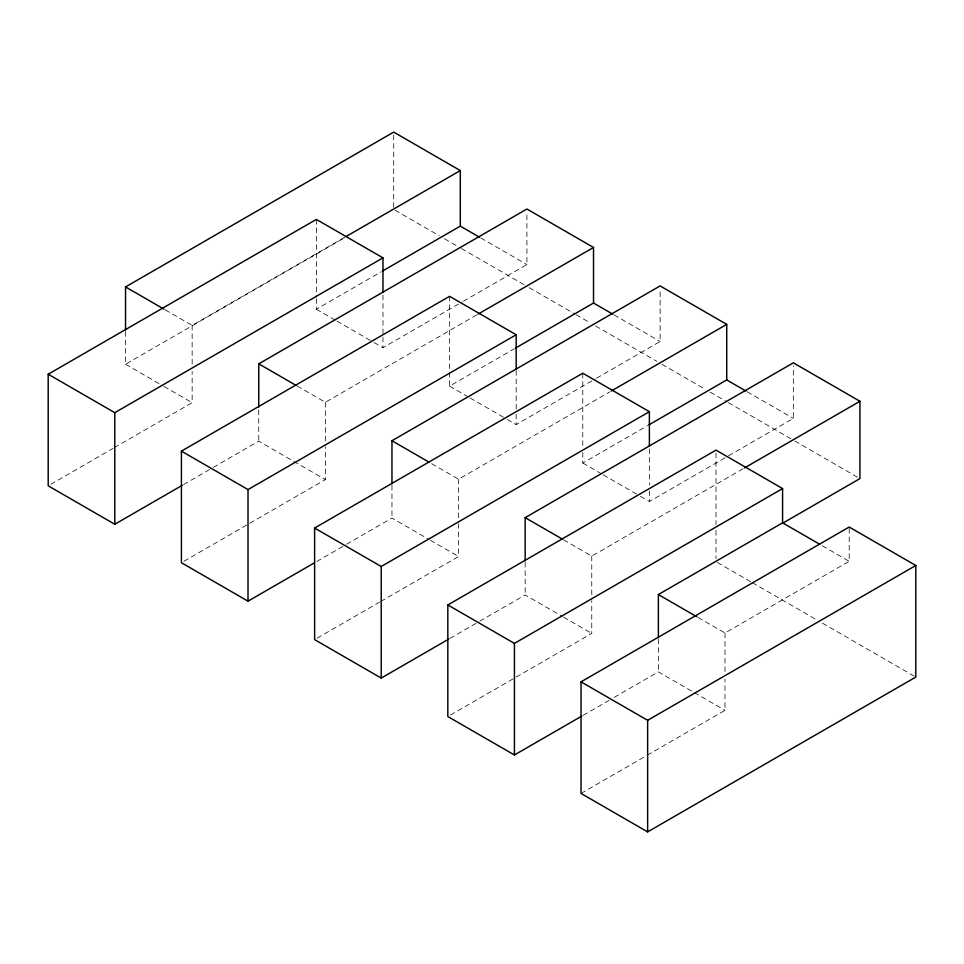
<?xml version="1.0" encoding="UTF-8"?>
<svg xmlns="http://www.w3.org/2000/svg" width="964" height="964" viewBox="0 0 964 964"><rect width="100%" height="100%" fill="white"/><g stroke="black" fill="none" stroke-linecap="round" stroke-linejoin="round"><path stroke-width="0.72" stroke-dasharray="4.82 3.62" d="M165.242 309.854L192.149 325.386L344.895 237.192M125.537 331.544L125.537 364.247L344.244 237.988M316.361 298.72L316.361 309.227L381.202 271.8M50.791 484.314L113.041 448.381M114.342 447.621L192.149 402.699L192.149 371.477M374.008 342.509L382.973 347.679L462.069 302.009M463.371 301.262L526.91 264.582L526.91 212.02M297.177 386.022L325.35 402.289L476.806 314.854M183.534 484.579L212.068 468.106M213.357 467.359L258.75 441.163L325.35 479.614L325.35 446.898M449.573 296.31L449.573 386.142L514.414 348.703M184.004 561.217L325.35 479.614M507.209 419.412L516.174 424.594L595.282 378.924M596.583 378.165L660.123 341.485L660.123 288.923M431.667 463.672L458.563 479.204L610.019 391.758M316.746 561.494L345.269 545.022M346.57 544.274L391.962 518.066L429.101 539.515M582.786 452.526L582.786 463.045L647.615 425.606M317.204 638.132L379.454 602.187M380.756 601.44L458.563 556.517L458.563 523.801M640.421 496.315L649.387 501.497L727.193 456.575M728.495 455.827L793.324 418.388L793.324 365.838M563.591 539.84L591.763 556.108L743.22 468.661M449.947 638.397L478.481 621.925M479.771 621.178L525.163 594.969L562.313 616.418M450.417 715.035L591.763 633.42L591.763 600.717M698.081 617.478L724.976 633.011L849.2 561.301L849.2 527.031M583.16 715.3L609.091 700.334M614.285 697.334L658.376 671.884L692.959 691.851M581.027 793.432L645.868 756.005M647.169 755.258L724.976 710.335L724.976 679.102M480.807 237.951L526.91 264.582M614.008 314.867L660.123 341.485M747.221 391.77L793.324 418.388M395.011 210.176L439.283 235.746M444.5 238.747L460.129 247.772M461.431 248.531L523.934 284.621M529.152 287.621L574.725 313.939M576.026 314.686L590.354 322.964M595.559 325.965L656.773 361.307M661.979 364.32L704.961 389.131M710.167 392.131L727.097 401.904M728.398 402.663L793.517 440.259M794.818 441.006L859.936 478.602M822.304 545.769L849.2 561.301M316.361 309.227L335.58 320.325M336.858 321.06L372.719 341.762M449.573 386.142L468.781 397.228M470.071 397.963L505.931 418.677M582.786 463.045L601.994 474.131M603.271 474.878L639.132 495.58M717.288 562.458L751.016 581.931M752.318 582.678L817.195 620.141M822.376 623.13L914.499 676.318M125.537 364.247L162.687 385.696M163.964 386.431L192.149 402.699M430.378 540.25L458.563 556.517M563.591 617.153L591.763 633.42M694.237 692.586L724.976 710.335M724.976 633.011L724.976 673.161M715.987 453.104L715.987 524.537M715.987 530.477L715.987 558.734M658.376 639.168L658.376 671.884M649.387 448.935L649.387 484.976M649.387 490.989L649.387 501.497M591.763 556.108L591.763 599.222M582.786 373.213L582.786 446.525M525.163 562.265L525.163 594.969M516.174 370.525L516.174 412.58M516.174 414.074L516.174 424.594M458.563 479.204L458.563 522.319M393.71 135.081L393.71 209.429M391.962 485.35L391.962 518.066M382.973 295.129L382.973 335.665M382.973 337.171L382.973 347.679M325.35 402.289L325.35 445.416M316.361 219.406L316.361 297.213M258.75 409.929L258.75 441.163M192.149 325.386L192.149 365.537"/><path stroke-width="1.45" d="M125.537 330.049L125.537 286.935L393.71 132.104L460.31 170.568L460.31 226.118L382.503 271.041M182.232 485.326L114.8 524.259L48.2 485.808L48.2 374.225L316.361 219.406L382.973 257.858L382.973 292.116M346.197 236.445L460.31 170.568M48.2 374.225L114.8 412.676L382.973 257.858M258.75 406.965L258.75 363.838L526.91 209.019L593.523 247.471L593.523 303.033L515.704 347.956M314.144 562.988L248.013 601.174L181.413 562.723L181.413 451.14L449.573 296.31L516.174 334.761L516.174 369.031M478.108 314.107L593.523 247.471M181.413 451.14L248.013 489.592L516.174 334.761M391.962 483.868L391.962 440.741L660.123 285.922L726.723 324.374L726.723 379.937L648.917 424.859M448.658 639.144L381.214 678.078L314.613 639.626L314.613 528.043L582.786 373.213L649.387 411.676L649.387 445.934M611.309 391.01L726.723 324.374M314.613 528.043L381.214 566.495L649.387 411.676M525.163 560.771L525.163 517.656L793.324 362.826L859.936 401.277L859.936 478.602L782.129 523.524M581.858 716.047L514.427 754.981L447.826 716.529L447.826 604.946L715.987 450.128L782.587 488.579L782.587 522.837L658.376 594.559L658.376 637.674M744.521 467.914L859.936 401.277M447.826 604.946L514.427 643.398L782.587 488.579M581.027 681.849L849.2 527.031L915.8 565.482L915.8 677.065L647.639 831.896L581.027 793.432L581.027 681.849L647.639 720.313L915.8 565.482M460.31 226.118L479.518 237.216M593.523 303.033L612.73 314.119M726.723 379.937L745.943 391.035M782.587 522.837L819.737 544.286M125.537 286.935L163.964 309.119M258.75 363.838L295.888 385.287M391.962 440.741L429.101 462.19M525.163 517.656L562.313 539.093M658.376 594.559L696.803 616.743M647.639 720.313L647.639 831.896M514.427 643.398L514.427 754.981M381.214 566.495L381.214 678.078M248.013 489.592L248.013 601.174M114.8 412.676L114.8 524.259"/></g></svg>
